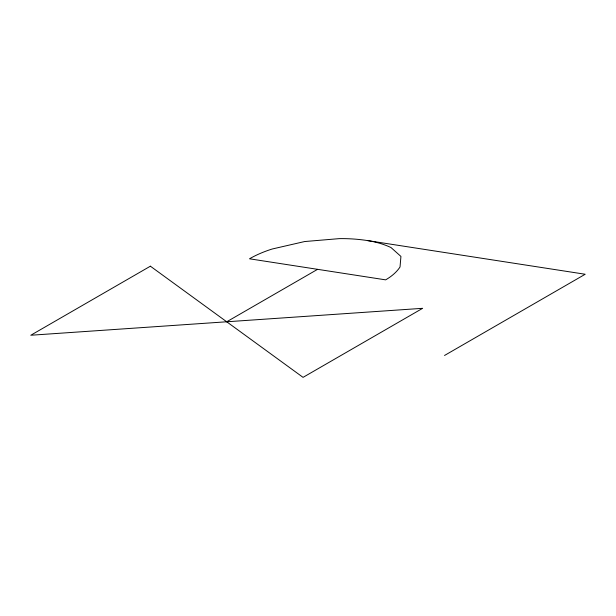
<?xml version="1.0" encoding="UTF-8"?>
<svg xmlns="http://www.w3.org/2000/svg" width="616" height="616" viewBox="0 0 616 616"><rect width="100%" height="100%" fill="white"/><g stroke="black" fill="none" stroke-linecap="round" stroke-linejoin="round"><path stroke-width="0.92" d="M226.719 321.783L317.571 269.331M444.521 355.471L585.2 274.251L367.398 240.563A98.622 56.934 0 0 0 339.2 238.638L304.674 241.541L272.257 248.995A98.622 56.934 0 0 0 249.503 258.797L385.631 279.856A62.971 36.352 0 0 0 400.03 266.974L400.931 256.433L391.021 247.563A62.971 36.352 0 0 0 367.398 240.563M150.381 266.197L30.8 335.243L422.638 308.316L303.057 377.362L150.381 266.197"/></g></svg>
